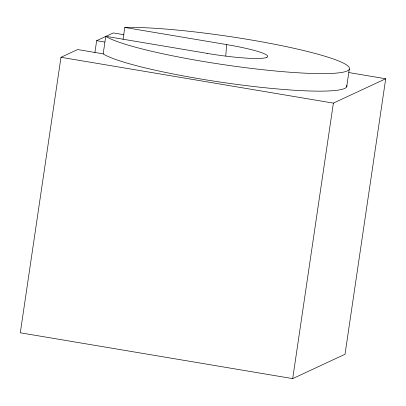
<?xml version="1.0" encoding="UTF-8"?>
<svg xmlns="http://www.w3.org/2000/svg" width="406" height="406" viewBox="0 0 406 406"><rect width="100%" height="100%" fill="white"/><g stroke="black" fill="none" stroke-linecap="round" stroke-linejoin="round"><path stroke-width="0.61" d="M225.797 55.957L226.568 44.574L124.809 27.456L123.054 39.352M346.775 85.356A124.881 14.352 8.4 0 1 241.783 85.057A124.881 14.352 8.4 0 1 103.763 54.262L103.18 53.846L77.627 49.547L60.981 57.297L20.3 332.798L292.701 378.62L345.019 354.26L385.7 78.759L348.84 72.557M94.902 52.547L96.653 40.686L113.299 32.937L123.921 34.723M103.18 53.846L105.768 36.312L207.542 53.435M292.701 378.62L333.382 103.119L385.7 78.759M346.678 86.859L349.272 69.33M124.809 27.456L130.473 27.38A124.881 14.352 8.4 0 1 322.516 55.52A124.881 14.352 8.4 0 1 281.221 71.527A124.881 14.352 8.4 0 1 106.352 36.728L105.768 36.312M96.653 40.686L104.763 42.051M60.981 57.297L333.382 103.119M226.558 44.579A51.054 5.867 8.4 0 1 266.793 57.373M266.742 57.393A51.054 5.867 8.4 0 1 207.502 53.45"/></g></svg>
